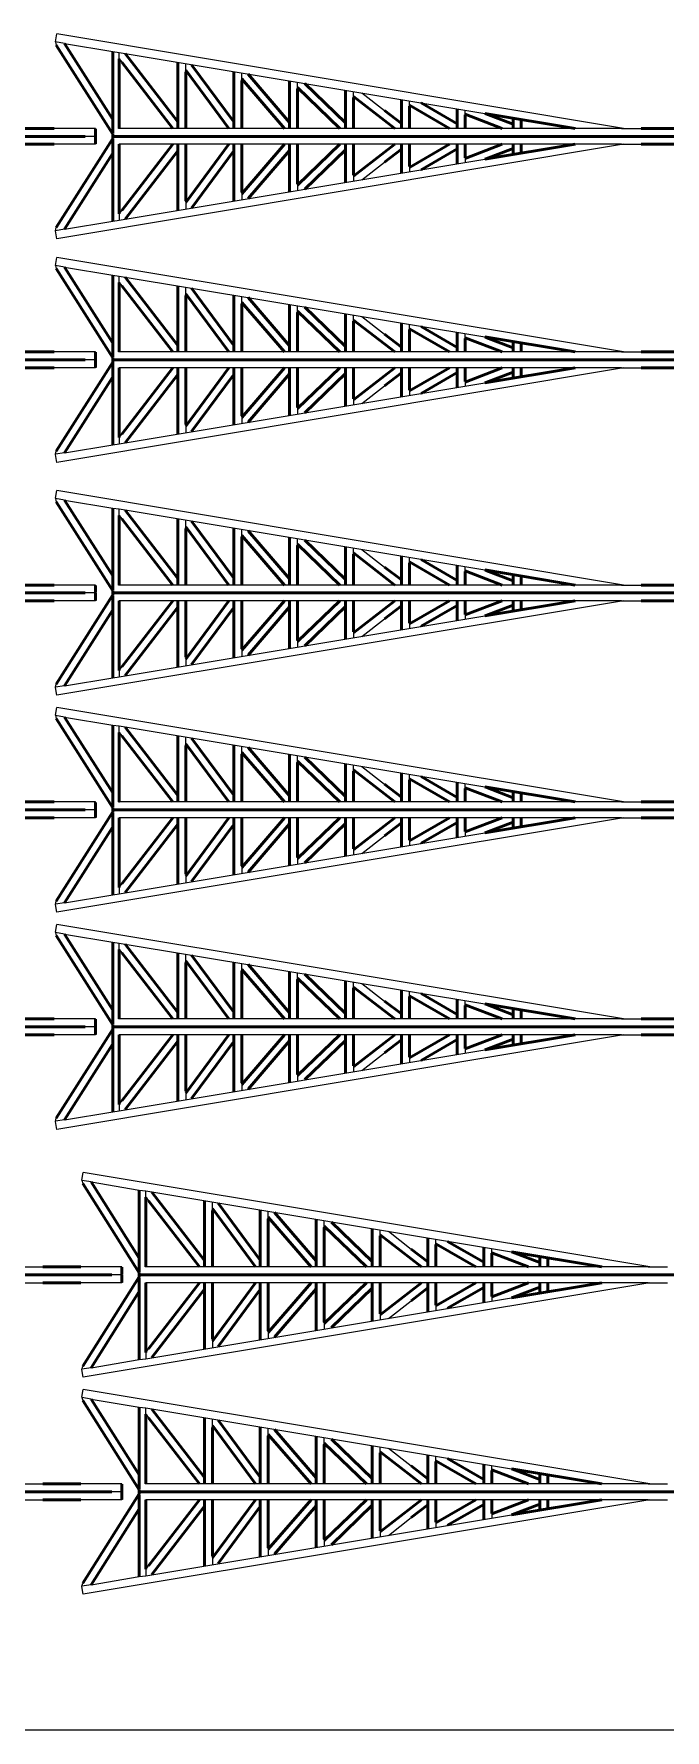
# Model space of a CAD drawing. Header units: centimetres. Extents: x 87 to 195, y 102 to 162.
# Drawn here: x 128.77 to 134.23, y 101.98 to 116.65 of the extents above; entities that cross this region are included whole.
import ezdxf

# ---------------------------------------------------------------- set-up
doc = ezdxf.new("R2010")
doc.units = ezdxf.units.CM
doc.layers.add('modulos alternativos', color=10, linetype='Continuous')

msp = doc.modelspace()

# ---------------------------------------------------------------- linework, layer by layer
for p, q in [((128.954, 116.584), (128.965, 116.651)), ((133.869, 115.834), (128.965, 116.651)), ((128.954, 116.584), (128.96, 116.555)), ((128.954, 116.582), (128.954, 116.582)), ((129.033, 116.569), (128.954, 116.582)), ((129.033, 116.569), (129.45, 116.499)), ((129.45, 116.499), (129.507, 116.491)), ((129.507, 116.436), (129.507, 116.491)), ((129.507, 116.491), (132.67, 115.964)), ((129.507, 116.436), (129.53, 116.406)), ((129.557, 116.483), (129.559, 116.481)), ((130.014, 116.405), (130.014, 116.407)), ((130.082, 116.322), (130.082, 116.396)), ((130.131, 116.388), (130.133, 116.385)), ((130.497, 116.325), (130.497, 116.326)), ((130.566, 116.249), (130.566, 116.315)), ((130.619, 116.306), (130.621, 116.304)), ((130.981, 116.244), (130.981, 116.246)), ((131.05, 116.176), (131.05, 116.234)), ((131.109, 116.224), (131.112, 116.222)), ((131.465, 116.163), (131.465, 116.165)), ((131.533, 116.102), (131.533, 116.154)), ((131.605, 116.142), (131.803, 115.989)), ((131.948, 116.083), (131.948, 116.085)), ((132.017, 116.027), (132.017, 116.073)), ((132.113, 116.057), (132.118, 116.054)), ((132.432, 116.002), (132.432, 116.004)), ((132.5, 115.952), (132.5, 115.993)), ((132.67, 115.964), (132.679, 115.961)), ((129.3, 115.834), (128.943, 115.834)), ((129.3, 115.831), (129.3, 115.834)), ((129.45, 115.783), (129.45, 115.789)), ((129.507, 115.831), (129.507, 115.834)), ((130.924, 115.834), (129.507, 115.834)), ((130.936, 115.834), (130.924, 115.834)), ((133.852, 115.834), (130.936, 115.834)), ((131.05, 115.834), (131.047, 115.834)), ((133.852, 115.834), (134.022, 115.834)), ((129.3, 115.697), (128.943, 115.697)), ((133.869, 115.697), (128.965, 114.879)), ((129.3, 115.765), (129.212, 115.765)), ((129.3, 115.768), (129.3, 115.763)), ((129.3, 115.7), (129.3, 115.697)), ((129.45, 115.747), (129.45, 115.742)), ((129.507, 115.7), (129.507, 115.697)), ((130.924, 115.697), (129.507, 115.697)), ((130.936, 115.697), (130.924, 115.697)), ((133.852, 115.697), (130.936, 115.697)), ((131.05, 115.697), (131.047, 115.697)), ((133.852, 115.697), (134.022, 115.697)), ((129.507, 115.039), (132.67, 115.567)), ((131.605, 115.389), (131.803, 115.542)), ((132.017, 115.504), (132.017, 115.458)), ((132.432, 115.529), (132.432, 115.527)), ((132.5, 115.579), (132.5, 115.538)), ((132.67, 115.567), (132.679, 115.57)), ((131.05, 115.355), (131.05, 115.296)), ((131.465, 115.367), (131.465, 115.366)), ((131.533, 115.429), (131.533, 115.377)), ((131.948, 115.448), (131.948, 115.446)), ((132.113, 115.474), (132.118, 115.476)), ((130.082, 115.208), (130.082, 115.135)), ((130.497, 115.206), (130.497, 115.204)), ((130.566, 115.282), (130.566, 115.216)), ((130.619, 115.225), (130.621, 115.227)), ((130.981, 115.287), (130.981, 115.285)), ((131.109, 115.306), (131.112, 115.309)), ((129.45, 115.032), (129.507, 115.039)), ((129.507, 115.095), (129.53, 115.125)), ((129.507, 115.095), (129.507, 115.039)), ((129.557, 115.048), (129.559, 115.05)), ((130.014, 115.126), (130.014, 115.124)), ((130.131, 115.143), (130.133, 115.145)), ((128.954, 114.947), (128.96, 114.976)), ((129.033, 114.962), (128.954, 114.949)), ((128.954, 114.949), (128.954, 114.949)), ((128.965, 114.879), (128.954, 114.947)), ((129.033, 114.962), (129.45, 115.032)), ((128.954, 114.649), (128.965, 114.717)), ((128.954, 114.647), (128.954, 114.647)), ((128.954, 114.647), (128.96, 114.621)), ((129.033, 114.634), (128.954, 114.647)), ((133.869, 113.9), (128.965, 114.717)), ((129.033, 114.634), (129.45, 114.565)), ((129.45, 114.565), (129.507, 114.557)), ((129.507, 114.501), (129.507, 114.557)), ((129.507, 114.557), (132.67, 114.03)), ((129.507, 114.501), (129.53, 114.472)), ((129.557, 114.549), (129.559, 114.546)), ((130.014, 114.471), (130.014, 114.473)), ((130.082, 114.388), (130.082, 114.461)), ((130.131, 114.453), (130.133, 114.451)), ((130.497, 114.39), (130.497, 114.392)), ((130.566, 114.315), (130.566, 114.381)), ((130.619, 114.372), (130.621, 114.37)), ((130.981, 114.31), (130.981, 114.311)), ((131.05, 114.241), (131.05, 114.3)), ((131.109, 114.29), (131.112, 114.288)), ((131.465, 114.229), (131.465, 114.231)), ((131.533, 114.167), (131.533, 114.219)), ((131.605, 114.207), (131.803, 114.055)), ((131.948, 114.148), (131.948, 114.15)), ((132.017, 114.093), (132.017, 114.139)), ((132.113, 114.123), (132.118, 114.12)), ((132.432, 114.068), (132.432, 114.07)), ((132.5, 114.017), (132.5, 114.058)), ((132.67, 114.03), (132.679, 114.026)), ((129.3, 113.9), (128.943, 113.9)), ((129.3, 113.897), (129.3, 113.9)), ((129.507, 113.897), (129.507, 113.9)), ((130.924, 113.9), (129.507, 113.9)), ((130.936, 113.9), (130.924, 113.9)), ((133.852, 113.9), (130.936, 113.9)), ((131.05, 113.9), (131.047, 113.9)), ((133.852, 113.9), (134.022, 113.9)), ((129.3, 113.762), (128.943, 113.762)), ((133.869, 113.762), (128.965, 112.945)), ((129.3, 113.831), (129.212, 113.831)), ((129.3, 113.834), (129.3, 113.828)), ((129.3, 113.765), (129.3, 113.762)), ((129.45, 113.849), (129.45, 113.854)), ((129.45, 113.813), (129.45, 113.808)), ((129.507, 113.765), (129.507, 113.762)), ((130.924, 113.762), (129.507, 113.762)), ((130.936, 113.762), (130.924, 113.762)), ((133.852, 113.762), (130.936, 113.762)), ((131.05, 113.762), (131.047, 113.762)), ((133.852, 113.762), (134.022, 113.762)), ((129.507, 113.105), (132.67, 113.632)), ((131.605, 113.454), (131.803, 113.607)), ((132.017, 113.569), (132.017, 113.523)), ((132.432, 113.594), (132.432, 113.592)), ((132.5, 113.645), (132.5, 113.604)), ((132.67, 113.632), (132.679, 113.635)), ((131.465, 113.433), (131.465, 113.431)), ((131.533, 113.495), (131.533, 113.443)), ((131.948, 113.514), (131.948, 113.512)), ((132.113, 113.539), (132.118, 113.542)), ((130.566, 113.347), (130.566, 113.281)), ((130.619, 113.29), (130.621, 113.292)), ((130.981, 113.352), (130.981, 113.351)), ((131.05, 113.421), (131.05, 113.362)), ((131.109, 113.372), (131.112, 113.374)), ((129.507, 113.161), (129.53, 113.19)), ((129.507, 113.161), (129.507, 113.105)), ((130.014, 113.191), (130.014, 113.189)), ((130.082, 113.274), (130.082, 113.201)), ((130.131, 113.209), (130.133, 113.211)), ((130.497, 113.272), (130.497, 113.27)), ((128.954, 113.015), (128.96, 113.041)), ((129.033, 113.028), (128.954, 113.015)), ((128.954, 113.015), (128.954, 113.015)), ((128.965, 112.945), (128.954, 113.013)), ((129.033, 113.028), (129.45, 113.097)), ((129.45, 113.097), (129.507, 113.105)), ((129.557, 113.113), (129.559, 113.115)), ((128.954, 112.634), (128.965, 112.702)), ((133.869, 111.884), (128.965, 112.702)), ((128.954, 112.632), (128.954, 112.632)), ((128.954, 112.632), (128.96, 112.605)), ((129.033, 112.619), (128.954, 112.632)), ((129.033, 112.619), (129.45, 112.549)), ((129.45, 112.549), (129.507, 112.542)), ((129.507, 112.486), (129.507, 112.542)), ((129.507, 112.542), (132.67, 112.015)), ((129.507, 112.486), (129.53, 112.456)), ((129.557, 112.533), (129.559, 112.531)), ((130.014, 112.455), (130.014, 112.457)), ((130.082, 112.373), (130.082, 112.446)), ((130.131, 112.438), (130.133, 112.436)), ((130.497, 112.375), (130.497, 112.377)), ((130.566, 112.3), (130.566, 112.365)), ((130.619, 112.356), (130.621, 112.354)), ((130.981, 112.294), (130.981, 112.296)), ((131.05, 112.226), (131.05, 112.285)), ((131.109, 112.275), (131.112, 112.272)), ((131.465, 112.214), (131.465, 112.216)), ((131.533, 112.152), (131.533, 112.204)), ((131.605, 112.192), (131.803, 112.039)), ((131.948, 112.133), (131.948, 112.135)), ((132.017, 112.077), (132.017, 112.123)), ((132.113, 112.107), (132.118, 112.105)), ((132.432, 112.052), (132.432, 112.054)), ((132.5, 112.002), (132.5, 112.043)), ((132.67, 112.015), (132.679, 112.011)), ((129.3, 111.884), (128.943, 111.884)), ((129.3, 111.816), (129.212, 111.816)), ((129.3, 111.881), (129.3, 111.884)), ((129.3, 111.818), (129.3, 111.813)), ((129.45, 111.834), (129.45, 111.839)), ((129.507, 111.881), (129.507, 111.884)), ((130.924, 111.884), (129.507, 111.884)), ((130.936, 111.884), (130.924, 111.884)), ((133.852, 111.884), (130.936, 111.884)), ((131.05, 111.884), (131.047, 111.884)), ((133.852, 111.884), (134.022, 111.884)), ((129.3, 111.747), (128.943, 111.747)), ((133.869, 111.747), (128.965, 110.93)), ((129.3, 111.75), (129.3, 111.747)), ((129.45, 111.798), (129.45, 111.792)), ((129.507, 111.75), (129.507, 111.747)), ((130.924, 111.747), (129.507, 111.747)), ((130.936, 111.747), (130.924, 111.747)), ((133.852, 111.747), (130.936, 111.747)), ((131.05, 111.747), (131.047, 111.747)), ((133.852, 111.747), (134.022, 111.747)), ((129.507, 111.09), (132.67, 111.617)), ((131.605, 111.439), (131.803, 111.592)), ((132.017, 111.554), (132.017, 111.508)), ((132.113, 111.524), (132.118, 111.527)), ((132.432, 111.579), (132.432, 111.577)), ((132.5, 111.63), (132.5, 111.588)), ((132.67, 111.617), (132.679, 111.62)), ((131.05, 111.405), (131.05, 111.347)), ((131.465, 111.418), (131.465, 111.416)), ((131.533, 111.479), (131.533, 111.427)), ((131.948, 111.498), (131.948, 111.496)), ((130.082, 111.259), (130.082, 111.185)), ((130.497, 111.257), (130.497, 111.255)), ((130.566, 111.332), (130.566, 111.266)), ((130.619, 111.275), (130.621, 111.277)), ((130.981, 111.337), (130.981, 111.335)), ((131.109, 111.357), (131.112, 111.359)), ((129.033, 111.012), (129.45, 111.082)), ((129.45, 111.082), (129.507, 111.09)), ((129.507, 111.145), (129.53, 111.175)), ((129.507, 111.145), (129.507, 111.09)), ((129.557, 111.098), (129.559, 111.1)), ((130.014, 111.176), (130.014, 111.174)), ((130.131, 111.194), (130.133, 111.196)), ((128.954, 110.999), (128.96, 111.026)), ((129.033, 111.012), (128.954, 110.999)), ((128.954, 110.999), (128.954, 110.999)), ((128.965, 110.93), (128.954, 110.997)), ((128.954, 110.757), (128.965, 110.825)), ((133.869, 110.007), (128.965, 110.825)), ((128.954, 110.757), (128.96, 110.728)), ((128.954, 110.755), (128.954, 110.755)), ((129.033, 110.742), (128.954, 110.755)), ((129.033, 110.742), (129.45, 110.672)), ((129.45, 110.672), (129.507, 110.665)), ((129.507, 110.609), (129.507, 110.665)), ((129.507, 110.665), (132.67, 110.137)), ((129.557, 110.656), (129.559, 110.654)), ((129.507, 110.609), (129.53, 110.579)), ((130.014, 110.578), (130.014, 110.58)), ((130.082, 110.496), (130.082, 110.569)), ((130.131, 110.561), (130.133, 110.559)), ((130.497, 110.498), (130.497, 110.5)), ((130.566, 110.422), (130.566, 110.488)), ((130.619, 110.479), (130.621, 110.477)), ((130.981, 110.417), (130.981, 110.419)), ((131.05, 110.349), (131.05, 110.408)), ((131.109, 110.398), (131.112, 110.395)), ((131.465, 110.337), (131.465, 110.338)), ((131.533, 110.275), (131.533, 110.327)), ((131.605, 110.315), (131.803, 110.162)), ((131.948, 110.256), (131.948, 110.258)), ((132.017, 110.2), (132.017, 110.246)), ((132.113, 110.23), (132.118, 110.228)), ((132.432, 110.175), (132.432, 110.177)), ((132.5, 110.125), (132.5, 110.166)), ((132.67, 110.137), (132.679, 110.134)), ((129.3, 110.007), (128.943, 110.007)), ((129.3, 109.939), (129.212, 109.939)), ((129.3, 110.004), (129.3, 110.007)), ((129.3, 109.941), (129.3, 109.936)), ((129.45, 109.957), (129.45, 109.962)), ((129.45, 109.921), (129.45, 109.915)), ((129.507, 110.004), (129.507, 110.007)), ((130.924, 110.007), (129.507, 110.007)), ((130.936, 110.007), (130.924, 110.007)), ((133.852, 110.007), (130.936, 110.007)), ((131.05, 110.007), (131.047, 110.007)), ((133.852, 110.007), (134.022, 110.007)), ((129.3, 109.87), (128.943, 109.87)), ((133.869, 109.87), (128.965, 109.053)), ((129.3, 109.873), (129.3, 109.87)), ((129.507, 109.873), (129.507, 109.87)), ((130.924, 109.87), (129.507, 109.87)), ((130.936, 109.87), (130.924, 109.87)), ((133.852, 109.87), (130.936, 109.87)), ((131.05, 109.87), (131.047, 109.87)), ((133.852, 109.87), (134.022, 109.87)), ((129.507, 109.213), (132.67, 109.74)), ((131.605, 109.562), (131.803, 109.715)), ((131.948, 109.621), (131.948, 109.619)), ((132.017, 109.677), (132.017, 109.631)), ((132.113, 109.647), (132.118, 109.65)), ((132.432, 109.702), (132.432, 109.7)), ((132.5, 109.752), (132.5, 109.711)), ((132.67, 109.74), (132.679, 109.743)), ((131.05, 109.528), (131.05, 109.47)), ((131.109, 109.48), (131.112, 109.482)), ((131.465, 109.541), (131.465, 109.539)), ((131.533, 109.602), (131.533, 109.55)), ((130.082, 109.382), (130.082, 109.308)), ((130.131, 109.316), (130.133, 109.319)), ((130.497, 109.379), (130.497, 109.378)), ((130.566, 109.455), (130.566, 109.389)), ((130.619, 109.398), (130.621, 109.4)), ((130.981, 109.46), (130.981, 109.458)), ((129.033, 109.135), (129.45, 109.205)), ((129.45, 109.205), (129.507, 109.213)), ((129.507, 109.268), (129.53, 109.298)), ((129.507, 109.268), (129.507, 109.213)), ((129.557, 109.221), (129.559, 109.223)), ((130.014, 109.299), (130.014, 109.297)), ((128.954, 109.12), (128.96, 109.149)), ((129.033, 109.135), (128.954, 109.122)), ((128.954, 109.122), (128.954, 109.122)), ((128.965, 109.053), (128.954, 109.12)), ((128.954, 108.88), (128.965, 108.947)), ((128.954, 108.878), (128.954, 108.878)), ((128.954, 108.878), (128.96, 108.851)), ((129.033, 108.865), (128.954, 108.878)), ((133.869, 108.13), (128.965, 108.947)), ((129.033, 108.865), (129.45, 108.795)), ((129.45, 108.795), (129.507, 108.787)), ((129.507, 108.732), (129.507, 108.787)), ((129.507, 108.787), (132.67, 108.26)), ((129.507, 108.732), (129.53, 108.702)), ((129.557, 108.779), (129.559, 108.777)), ((130.014, 108.701), (130.014, 108.703)), ((130.082, 108.618), (130.082, 108.692)), ((130.131, 108.683), (130.133, 108.681)), ((130.497, 108.62), (130.497, 108.622)), ((130.566, 108.545), (130.566, 108.611)), ((130.619, 108.602), (130.621, 108.6)), ((130.981, 108.54), (130.981, 108.542)), ((131.05, 108.472), (131.05, 108.53)), ((131.109, 108.52), (131.112, 108.518)), ((131.465, 108.459), (131.465, 108.461)), ((131.533, 108.398), (131.533, 108.45)), ((131.605, 108.438), (131.803, 108.285)), ((131.948, 108.379), (131.948, 108.381)), ((132.017, 108.323), (132.017, 108.369)), ((132.113, 108.353), (132.118, 108.35)), ((132.432, 108.298), (132.432, 108.3)), ((132.5, 108.247), (132.5, 108.289)), ((132.67, 108.26), (132.679, 108.257)), ((129.3, 108.13), (128.943, 108.13)), ((129.3, 108.061), (129.212, 108.061)), ((129.3, 108.127), (129.3, 108.13)), ((129.3, 108.064), (129.3, 108.059)), ((129.3, 107.996), (129.3, 107.993)), ((129.45, 108.079), (129.45, 108.085)), ((129.45, 108.043), (129.45, 108.038)), ((129.507, 108.127), (129.507, 108.13)), ((130.924, 108.13), (129.507, 108.13)), ((129.507, 107.996), (129.507, 107.993)), ((130.936, 108.13), (130.924, 108.13)), ((133.852, 108.13), (130.936, 108.13)), ((131.05, 108.13), (131.047, 108.13)), ((133.852, 108.13), (134.022, 108.13)), ((129.3, 107.993), (128.943, 107.993)), ((133.869, 107.993), (128.965, 107.175)), ((130.924, 107.993), (129.507, 107.993)), ((129.507, 107.335), (132.67, 107.862)), ((130.936, 107.993), (130.924, 107.993)), ((133.852, 107.993), (130.936, 107.993)), ((131.05, 107.993), (131.047, 107.993)), ((132.5, 107.875), (132.5, 107.834)), ((132.67, 107.862), (132.679, 107.866)), ((133.852, 107.993), (134.022, 107.993)), ((131.533, 107.725), (131.533, 107.673)), ((131.605, 107.685), (131.803, 107.838)), ((131.948, 107.744), (131.948, 107.742)), ((132.017, 107.8), (132.017, 107.754)), ((132.113, 107.77), (132.118, 107.772)), ((132.432, 107.825), (132.432, 107.823)), ((130.566, 107.577), (130.566, 107.512)), ((130.981, 107.583), (130.981, 107.581)), ((131.05, 107.651), (131.05, 107.592)), ((131.109, 107.602), (131.112, 107.605)), ((131.465, 107.663), (131.465, 107.661)), ((129.507, 107.391), (129.53, 107.421)), ((130.014, 107.422), (130.014, 107.42)), ((130.082, 107.504), (130.082, 107.431)), ((130.131, 107.439), (130.133, 107.441)), ((130.497, 107.502), (130.497, 107.5)), ((130.619, 107.521), (130.621, 107.523)), ((128.954, 107.243), (128.96, 107.272)), ((129.033, 107.258), (129.45, 107.328)), ((129.45, 107.328), (129.507, 107.335)), ((129.507, 107.391), (129.507, 107.335)), ((129.557, 107.344), (129.559, 107.346)), ((129.033, 107.258), (128.954, 107.245)), ((128.954, 107.245), (128.954, 107.245)), ((128.965, 107.175), (128.954, 107.243)), ((129.184, 106.735), (129.195, 106.802)), ((129.184, 106.735), (129.19, 106.706)), ((129.184, 106.733), (129.184, 106.733)), ((129.263, 106.72), (129.184, 106.733)), ((134.099, 105.985), (129.195, 106.802)), ((129.263, 106.72), (129.68, 106.65)), ((129.68, 106.65), (129.737, 106.643)), ((129.737, 106.587), (129.737, 106.643)), ((129.737, 106.643), (132.9, 106.115)), ((129.737, 106.587), (129.76, 106.557)), ((129.787, 106.634), (129.789, 106.632)), ((130.244, 106.556), (130.244, 106.558)), ((130.312, 106.474), (130.312, 106.547)), ((130.361, 106.539), (130.363, 106.536)), ((130.727, 106.476), (130.727, 106.478)), ((130.796, 106.4), (130.796, 106.466)), ((130.849, 106.457), (130.851, 106.455)), ((131.211, 106.395), (131.211, 106.397)), ((131.28, 106.327), (131.28, 106.386)), ((131.339, 106.376), (131.342, 106.373)), ((131.695, 106.314), (131.695, 106.316)), ((131.763, 106.253), (131.763, 106.305)), ((131.835, 106.293), (132.033, 106.14)), ((132.178, 106.234), (132.178, 106.236)), ((132.247, 106.178), (132.247, 106.224)), ((132.343, 106.208), (132.348, 106.206)), ((132.662, 106.153), (132.662, 106.155)), ((132.73, 106.103), (132.73, 106.144)), ((132.9, 106.115), (132.909, 106.112)), ((128.675, 105.985), (128.844, 105.985)), ((129.53, 105.985), (129.173, 105.985)), ((129.53, 105.982), (129.53, 105.985)), ((129.68, 105.934), (129.68, 105.94)), ((129.737, 105.982), (129.737, 105.985)), ((131.154, 105.985), (129.737, 105.985)), ((131.166, 105.985), (131.154, 105.985)), ((134.082, 105.985), (131.166, 105.985)), ((131.28, 105.985), (131.277, 105.985)), ((134.082, 105.985), (134.252, 105.985)), ((128.675, 105.848), (128.844, 105.848)), ((129.53, 105.848), (129.173, 105.848)), ((134.099, 105.848), (129.195, 105.031)), ((129.53, 105.917), (129.442, 105.917)), ((129.53, 105.919), (129.53, 105.914)), ((129.53, 105.851), (129.53, 105.848)), ((129.68, 105.899), (129.68, 105.893)), ((129.737, 105.851), (129.737, 105.848)), ((131.154, 105.848), (129.737, 105.848)), ((131.166, 105.848), (131.154, 105.848)), ((134.082, 105.848), (131.166, 105.848)), ((131.28, 105.848), (131.277, 105.848)), ((134.082, 105.848), (134.252, 105.848)), ((129.737, 105.19), (132.9, 105.718)), ((131.835, 105.54), (132.033, 105.693)), ((132.247, 105.655), (132.247, 105.609)), ((132.662, 105.68), (132.662, 105.678)), ((132.73, 105.73), (132.73, 105.689)), ((132.9, 105.718), (132.909, 105.721)), ((131.28, 105.506), (131.28, 105.447)), ((131.695, 105.519), (131.695, 105.517)), ((131.763, 105.58), (131.763, 105.528)), ((132.178, 105.599), (132.178, 105.597)), ((132.343, 105.625), (132.348, 105.627)), ((130.312, 105.359), (130.312, 105.286)), ((130.727, 105.357), (130.727, 105.355)), ((130.796, 105.433), (130.796, 105.367)), ((130.849, 105.376), (130.851, 105.378)), ((131.211, 105.438), (131.211, 105.436)), ((131.339, 105.457), (131.342, 105.46)), ((129.737, 105.246), (129.76, 105.276)), ((129.737, 105.246), (129.737, 105.19)), ((130.244, 105.277), (130.244, 105.275)), ((130.361, 105.294), (130.363, 105.297)), ((129.184, 105.098), (129.19, 105.127)), ((129.263, 105.113), (129.184, 105.1)), ((129.184, 105.1), (129.184, 105.1)), ((129.195, 105.031), (129.184, 105.098)), ((129.263, 105.113), (129.68, 105.183)), ((129.68, 105.183), (129.737, 105.19)), ((129.787, 105.199), (129.789, 105.201)), ((129.184, 104.858), (129.195, 104.925)), ((134.099, 104.108), (129.195, 104.925)), ((129.184, 104.856), (129.184, 104.856)), ((129.184, 104.856), (129.19, 104.829)), ((129.263, 104.842), (129.184, 104.856)), ((129.263, 104.842), (129.68, 104.773)), ((129.68, 104.773), (129.737, 104.765)), ((129.737, 104.71), (129.737, 104.765)), ((129.737, 104.765), (132.9, 104.238)), ((129.737, 104.71), (129.76, 104.68)), ((129.787, 104.757), (129.789, 104.755)), ((130.244, 104.679), (130.244, 104.681)), ((130.312, 104.596), (130.312, 104.669)), ((130.361, 104.661), (130.363, 104.659)), ((130.727, 104.598), (130.727, 104.6)), ((130.796, 104.523), (130.796, 104.589)), ((130.849, 104.58), (130.851, 104.578)), ((131.211, 104.518), (131.211, 104.52)), ((131.28, 104.45), (131.28, 104.508)), ((131.339, 104.498), (131.342, 104.496)), ((131.695, 104.437), (131.695, 104.439)), ((131.763, 104.376), (131.763, 104.428)), ((131.835, 104.416), (132.033, 104.263)), ((132.178, 104.357), (132.178, 104.359)), ((132.247, 104.301), (132.247, 104.347)), ((132.343, 104.331), (132.348, 104.328)), ((132.662, 104.276), (132.662, 104.278)), ((132.73, 104.225), (132.73, 104.266)), ((132.9, 104.238), (132.909, 104.235)), ((128.675, 104.108), (128.844, 104.108)), ((129.53, 104.108), (129.173, 104.108)), ((129.53, 104.039), (129.442, 104.039)), ((129.53, 104.105), (129.53, 104.108)), ((129.53, 104.042), (129.53, 104.036)), ((129.68, 104.057), (129.68, 104.062)), ((129.737, 104.105), (129.737, 104.108)), ((131.154, 104.108), (129.737, 104.108)), ((131.166, 104.108), (131.154, 104.108)), ((134.082, 104.108), (131.166, 104.108)), ((131.28, 104.108), (131.277, 104.108)), ((134.082, 104.108), (134.252, 104.108)), ((128.675, 103.971), (128.844, 103.971)), ((129.53, 103.971), (129.173, 103.971)), ((134.099, 103.971), (129.195, 103.153)), ((129.53, 103.973), (129.53, 103.971)), ((129.68, 104.021), (129.68, 104.016)), ((129.737, 103.973), (129.737, 103.971)), ((131.154, 103.971), (129.737, 103.971)), ((131.166, 103.971), (131.154, 103.971)), ((134.082, 103.971), (131.166, 103.971)), ((131.28, 103.971), (131.277, 103.971)), ((134.082, 103.971), (134.252, 103.971)), ((129.737, 103.313), (132.9, 103.84)), ((131.835, 103.663), (132.033, 103.816)), ((132.247, 103.778), (132.247, 103.731)), ((132.343, 103.748), (132.348, 103.75)), ((132.662, 103.802), (132.662, 103.801)), ((132.73, 103.853), (132.73, 103.812)), ((132.9, 103.84), (132.909, 103.844)), ((131.28, 103.629), (131.28, 103.57)), ((131.695, 103.641), (131.695, 103.639)), ((131.763, 103.703), (131.763, 103.651)), ((132.178, 103.722), (132.178, 103.72)), ((130.312, 103.482), (130.312, 103.409)), ((130.727, 103.48), (130.727, 103.478)), ((130.796, 103.555), (130.796, 103.49)), ((130.849, 103.498), (130.851, 103.501)), ((131.211, 103.561), (131.211, 103.559)), ((131.339, 103.58), (131.342, 103.582)), ((129.263, 103.236), (129.68, 103.306)), ((129.68, 103.306), (129.737, 103.313)), ((129.737, 103.369), (129.76, 103.399)), ((129.737, 103.369), (129.737, 103.313)), ((129.787, 103.322), (129.789, 103.324)), ((130.244, 103.4), (130.244, 103.398)), ((130.361, 103.417), (130.363, 103.419)), ((129.184, 103.223), (129.19, 103.249)), ((129.263, 103.236), (129.184, 103.223)), ((129.184, 103.223), (129.184, 103.223)), ((129.195, 103.153), (129.184, 103.221))]:
    msp.add_line(p, q)
at = {"lineweight": 50}
for p, q in [((128.96, 116.555), (129.45, 115.783)), ((129.033, 116.569), (129.45, 115.911)), ((129.45, 115.789), (129.45, 116.499)), ((129.507, 115.834), (129.507, 116.436)), ((129.53, 116.406), (129.971, 115.834)), ((129.559, 116.481), (130.014, 115.89)), ((130.014, 116.405), (130.014, 115.834)), ((130.133, 116.385), (130.497, 115.892)), ((130.082, 116.338), (130.455, 115.834)), ((130.082, 115.834), (130.082, 116.322)), ((130.497, 116.325), (130.497, 115.834)), ((130.566, 116.263), (130.936, 115.834)), ((130.566, 115.834), (130.566, 116.249)), ((130.621, 116.304), (130.981, 115.886)), ((130.981, 116.244), (130.981, 115.834)), ((131.112, 116.222), (131.465, 115.882)), ((131.05, 116.187), (131.415, 115.834)), ((131.05, 115.834), (131.05, 116.176)), ((131.465, 116.163), (131.465, 115.834)), ((131.533, 116.111), (131.892, 115.834)), ((131.533, 115.834), (131.533, 116.102)), ((131.948, 116.083), (131.948, 115.834)), ((131.803, 115.989), (131.948, 115.877)), ((132.017, 116.034), (132.363, 115.834)), ((132.017, 115.834), (132.017, 116.027)), ((132.118, 116.054), (132.432, 115.874)), ((132.432, 116.002), (132.432, 115.834)), ((132.5, 115.956), (132.819, 115.834)), ((132.5, 115.834), (132.5, 115.952)), ((132.67, 115.964), (133.452, 115.834)), ((132.679, 115.961), (132.915, 115.871)), ((132.915, 115.923), (132.915, 115.834)), ((128.614, 115.834), (128.943, 115.834)), ((129.3, 115.831), (129.3, 115.768)), ((129.45, 115.783), (129.45, 115.747)), ((132.984, 115.834), (132.984, 115.912)), ((134.022, 115.834), (134.35, 115.834)), ((124.043, 115.765), (129.212, 115.765)), ((128.614, 115.697), (128.943, 115.697)), ((128.96, 114.976), (129.45, 115.747)), ((129.3, 115.7), (129.3, 115.763)), ((129.45, 115.765), (135.642, 115.765)), ((129.45, 115.742), (129.45, 115.032)), ((129.507, 115.697), (129.507, 115.095)), ((129.53, 115.125), (129.971, 115.697)), ((129.559, 115.05), (130.014, 115.641)), ((130.014, 115.697), (130.014, 115.126)), ((130.082, 115.697), (130.082, 115.208)), ((130.082, 115.193), (130.455, 115.697)), ((130.133, 115.145), (130.497, 115.639)), ((130.497, 115.697), (130.497, 115.206)), ((130.566, 115.697), (130.566, 115.282)), ((130.566, 115.268), (130.936, 115.697)), ((130.621, 115.227), (130.981, 115.644)), ((130.981, 115.697), (130.981, 115.287)), ((131.05, 115.697), (131.05, 115.355)), ((131.05, 115.344), (131.415, 115.697)), ((131.112, 115.309), (131.465, 115.649)), ((131.465, 115.697), (131.465, 115.367)), ((131.533, 115.697), (131.533, 115.429)), ((131.533, 115.42), (131.892, 115.697)), ((131.803, 115.542), (131.948, 115.654)), ((131.948, 115.697), (131.948, 115.448)), ((132.017, 115.497), (132.363, 115.697)), ((132.017, 115.697), (132.017, 115.504)), ((132.118, 115.476), (132.432, 115.657)), ((132.432, 115.697), (132.432, 115.529)), ((132.5, 115.697), (132.5, 115.579)), ((132.5, 115.575), (132.819, 115.697)), ((132.67, 115.567), (133.452, 115.697)), ((132.679, 115.57), (132.915, 115.66)), ((132.915, 115.697), (132.915, 115.607)), ((132.984, 115.697), (132.984, 115.619)), ((134.022, 115.697), (134.35, 115.697)), ((129.033, 114.962), (129.45, 115.619)), ((128.96, 114.621), (129.45, 113.849)), ((129.033, 114.634), (129.45, 113.977)), ((129.45, 113.854), (129.45, 114.565)), ((129.507, 113.9), (129.507, 114.501)), ((129.53, 114.472), (129.971, 113.9)), ((129.559, 114.546), (130.014, 113.956)), ((130.014, 114.471), (130.014, 113.9)), ((130.133, 114.451), (130.497, 113.957)), ((130.082, 114.403), (130.455, 113.9)), ((130.082, 113.9), (130.082, 114.388)), ((130.497, 114.39), (130.497, 113.9)), ((130.566, 114.328), (130.936, 113.9)), ((130.566, 113.9), (130.566, 114.315)), ((130.621, 114.37), (130.981, 113.952)), ((130.981, 114.31), (130.981, 113.9)), ((131.05, 114.252), (131.415, 113.9)), ((131.05, 113.9), (131.05, 114.241)), ((131.112, 114.288), (131.465, 113.947)), ((131.465, 114.229), (131.465, 113.9)), ((131.533, 114.176), (131.892, 113.9)), ((131.533, 113.9), (131.533, 114.167)), ((131.803, 114.055), (131.948, 113.943)), ((131.948, 114.148), (131.948, 113.9)), ((132.017, 114.099), (132.363, 113.9)), ((132.017, 113.9), (132.017, 114.093)), ((132.118, 114.12), (132.432, 113.939)), ((132.432, 114.068), (132.432, 113.9)), ((132.5, 114.021), (132.819, 113.9)), ((132.5, 113.9), (132.5, 114.017)), ((132.67, 114.03), (133.452, 113.9)), ((132.679, 114.026), (132.915, 113.936)), ((128.614, 113.9), (128.943, 113.9)), ((129.3, 113.765), (129.3, 113.897)), ((132.915, 113.989), (132.915, 113.9)), ((132.984, 113.9), (132.984, 113.978)), ((134.022, 113.9), (134.35, 113.9)), ((124.043, 113.831), (129.212, 113.831)), ((128.614, 113.762), (128.943, 113.762)), ((128.96, 113.041), (129.45, 113.813)), ((129.45, 113.849), (129.45, 113.813)), ((129.45, 113.831), (135.642, 113.831)), ((129.45, 113.808), (129.45, 113.097)), ((129.507, 113.762), (129.507, 113.161)), ((129.53, 113.19), (129.971, 113.762)), ((130.014, 113.762), (130.014, 113.191)), ((130.082, 113.762), (130.082, 113.274)), ((130.082, 113.258), (130.455, 113.762)), ((130.497, 113.762), (130.497, 113.272)), ((130.566, 113.762), (130.566, 113.347)), ((130.566, 113.334), (130.936, 113.762)), ((130.981, 113.762), (130.981, 113.352)), ((131.05, 113.762), (131.05, 113.421)), ((131.05, 113.41), (131.415, 113.762)), ((131.465, 113.762), (131.465, 113.433)), ((131.533, 113.762), (131.533, 113.495)), ((131.533, 113.486), (131.892, 113.762)), ((131.803, 113.607), (131.948, 113.719)), ((131.948, 113.762), (131.948, 113.514)), ((132.017, 113.563), (132.363, 113.762)), ((132.017, 113.762), (132.017, 113.569)), ((132.118, 113.542), (132.432, 113.723)), ((132.432, 113.762), (132.432, 113.594)), ((132.5, 113.762), (132.5, 113.645)), ((132.5, 113.64), (132.819, 113.762)), ((132.67, 113.632), (133.452, 113.762)), ((132.679, 113.635), (132.915, 113.726)), ((132.915, 113.762), (132.915, 113.673)), ((132.984, 113.762), (132.984, 113.684)), ((134.022, 113.762), (134.35, 113.762)), ((129.033, 113.028), (129.45, 113.685)), ((129.559, 113.115), (130.014, 113.706)), ((130.133, 113.211), (130.497, 113.705)), ((130.621, 113.292), (130.981, 113.71)), ((131.112, 113.374), (131.465, 113.715)), ((128.96, 112.605), (129.45, 111.834)), ((129.033, 112.619), (129.45, 111.962)), ((129.45, 111.839), (129.45, 112.549)), ((129.507, 111.884), (129.507, 112.486)), ((129.53, 112.456), (129.971, 111.884)), ((129.559, 112.531), (130.014, 111.94)), ((130.014, 112.455), (130.014, 111.884)), ((130.133, 112.436), (130.497, 111.942)), ((130.082, 112.388), (130.455, 111.884)), ((130.082, 111.884), (130.082, 112.373)), ((130.497, 112.375), (130.497, 111.884)), ((130.566, 112.313), (130.936, 111.884)), ((130.566, 111.884), (130.566, 112.3)), ((130.621, 112.354), (130.981, 111.937)), ((130.981, 112.294), (130.981, 111.884)), ((131.112, 112.272), (131.465, 111.932)), ((131.05, 112.237), (131.415, 111.884)), ((131.05, 111.884), (131.05, 112.226)), ((131.465, 112.214), (131.465, 111.884)), ((131.533, 112.161), (131.892, 111.884)), ((131.533, 111.884), (131.533, 112.152)), ((131.948, 112.133), (131.948, 111.884)), ((132.118, 112.105), (132.432, 111.924)), ((131.803, 112.039), (131.948, 111.928)), ((132.017, 112.084), (132.363, 111.884)), ((132.017, 111.884), (132.017, 112.077)), ((132.432, 112.052), (132.432, 111.884)), ((132.5, 112.006), (132.819, 111.884)), ((132.5, 111.884), (132.5, 112.002)), ((132.67, 112.015), (133.452, 111.884)), ((132.679, 112.011), (132.915, 111.921)), ((132.915, 111.974), (132.915, 111.884)), ((132.984, 111.884), (132.984, 111.962)), ((124.043, 111.816), (129.212, 111.816)), ((128.614, 111.884), (128.943, 111.884)), ((129.3, 111.881), (129.3, 111.818)), ((129.3, 111.75), (129.3, 111.813)), ((129.45, 111.834), (129.45, 111.798)), ((129.45, 111.816), (134.619, 111.816)), ((134.022, 111.884), (134.35, 111.884)), ((128.614, 111.747), (128.943, 111.747)), ((128.96, 111.026), (129.45, 111.798)), ((129.033, 111.012), (129.45, 111.67)), ((129.45, 111.792), (129.45, 111.082)), ((129.507, 111.747), (129.507, 111.145)), ((129.53, 111.175), (129.971, 111.747)), ((129.559, 111.1), (130.014, 111.691)), ((130.014, 111.747), (130.014, 111.176)), ((130.082, 111.747), (130.082, 111.259)), ((130.082, 111.243), (130.455, 111.747)), ((130.133, 111.196), (130.497, 111.689)), ((130.497, 111.747), (130.497, 111.257)), ((130.566, 111.747), (130.566, 111.332)), ((130.566, 111.319), (130.936, 111.747)), ((130.621, 111.277), (130.981, 111.695)), ((130.981, 111.747), (130.981, 111.337)), ((131.05, 111.747), (131.05, 111.405)), ((131.05, 111.394), (131.415, 111.747)), ((131.112, 111.359), (131.465, 111.699)), ((131.465, 111.747), (131.465, 111.418)), ((131.533, 111.747), (131.533, 111.479)), ((131.533, 111.471), (131.892, 111.747)), ((131.803, 111.592), (131.948, 111.704)), ((131.948, 111.747), (131.948, 111.498)), ((132.017, 111.547), (132.363, 111.747)), ((132.017, 111.747), (132.017, 111.554)), ((132.118, 111.527), (132.432, 111.708)), ((132.432, 111.747), (132.432, 111.579)), ((132.5, 111.747), (132.5, 111.63)), ((132.5, 111.625), (132.819, 111.747)), ((132.67, 111.617), (133.452, 111.747)), ((132.679, 111.62), (132.915, 111.71)), ((132.915, 111.747), (132.915, 111.658)), ((132.984, 111.747), (132.984, 111.669)), ((134.022, 111.747), (134.35, 111.747)), ((128.96, 110.728), (129.45, 109.957)), ((129.033, 110.742), (129.45, 110.085)), ((129.45, 109.962), (129.45, 110.672)), ((129.559, 110.654), (130.014, 110.063)), ((129.507, 110.007), (129.507, 110.609)), ((129.53, 110.579), (129.971, 110.007)), ((130.014, 110.578), (130.014, 110.007)), ((130.082, 110.511), (130.455, 110.007)), ((130.082, 110.007), (130.082, 110.496)), ((130.133, 110.559), (130.497, 110.065)), ((130.497, 110.498), (130.497, 110.007)), ((130.566, 110.436), (130.936, 110.007)), ((130.566, 110.007), (130.566, 110.422)), ((130.621, 110.477), (130.981, 110.06)), ((130.981, 110.417), (130.981, 110.007)), ((131.05, 110.36), (131.415, 110.007)), ((131.05, 110.007), (131.05, 110.349)), ((131.112, 110.395), (131.465, 110.055)), ((131.465, 110.337), (131.465, 110.007)), ((131.533, 110.284), (131.892, 110.007)), ((131.533, 110.007), (131.533, 110.275)), ((131.948, 110.256), (131.948, 110.007)), ((132.017, 110.207), (132.363, 110.007)), ((132.017, 110.007), (132.017, 110.2)), ((132.118, 110.228), (132.432, 110.047)), ((131.803, 110.162), (131.948, 110.05)), ((132.432, 110.175), (132.432, 110.007)), ((132.5, 110.129), (132.819, 110.007)), ((132.5, 110.007), (132.5, 110.125)), ((132.67, 110.137), (133.452, 110.007)), ((132.679, 110.134), (132.915, 110.044)), ((132.915, 110.097), (132.915, 110.007)), ((132.984, 110.007), (132.984, 110.085)), ((124.043, 109.939), (129.212, 109.939)), ((128.614, 110.007), (128.943, 110.007)), ((128.96, 109.149), (129.45, 109.921)), ((129.3, 109.873), (129.3, 110.004)), ((129.45, 109.957), (129.45, 109.921)), ((129.45, 109.939), (134.619, 109.939)), ((129.45, 109.915), (129.45, 109.205)), ((134.022, 110.007), (134.35, 110.007)), ((128.614, 109.87), (128.943, 109.87)), ((129.033, 109.135), (129.45, 109.793)), ((129.507, 109.87), (129.507, 109.268)), ((129.53, 109.298), (129.971, 109.87)), ((129.559, 109.223), (130.014, 109.814)), ((130.014, 109.87), (130.014, 109.299)), ((130.082, 109.87), (130.082, 109.382)), ((130.082, 109.366), (130.455, 109.87)), ((130.133, 109.319), (130.497, 109.812)), ((130.497, 109.87), (130.497, 109.379)), ((130.566, 109.87), (130.566, 109.455)), ((130.566, 109.441), (130.936, 109.87)), ((130.621, 109.4), (130.981, 109.818)), ((130.981, 109.87), (130.981, 109.46)), ((131.05, 109.87), (131.05, 109.528)), ((131.05, 109.517), (131.415, 109.87)), ((131.112, 109.482), (131.465, 109.822)), ((131.465, 109.87), (131.465, 109.541)), ((131.533, 109.87), (131.533, 109.602)), ((131.533, 109.593), (131.892, 109.87)), ((131.803, 109.715), (131.948, 109.827)), ((131.948, 109.87), (131.948, 109.621)), ((132.017, 109.67), (132.363, 109.87)), ((132.017, 109.87), (132.017, 109.677)), ((132.118, 109.65), (132.432, 109.83)), ((132.432, 109.87), (132.432, 109.702)), ((132.5, 109.87), (132.5, 109.752)), ((132.5, 109.748), (132.819, 109.87)), ((132.67, 109.74), (133.452, 109.87)), ((132.679, 109.743), (132.915, 109.833)), ((132.915, 109.87), (132.915, 109.781)), ((132.984, 109.87), (132.984, 109.792)), ((134.022, 109.87), (134.35, 109.87)), ((128.96, 108.851), (129.45, 108.079)), ((129.033, 108.865), (129.45, 108.207)), ((129.45, 108.085), (129.45, 108.795)), ((129.507, 108.13), (129.507, 108.732)), ((129.559, 108.777), (130.014, 108.186)), ((129.53, 108.702), (129.971, 108.13)), ((130.014, 108.701), (130.014, 108.13)), ((130.082, 108.634), (130.455, 108.13)), ((130.082, 108.13), (130.082, 108.618)), ((130.133, 108.681), (130.497, 108.188)), ((130.497, 108.62), (130.497, 108.13)), ((130.621, 108.6), (130.981, 108.182)), ((130.566, 108.558), (130.936, 108.13)), ((130.566, 108.13), (130.566, 108.545)), ((130.981, 108.54), (130.981, 108.13)), ((131.05, 108.483), (131.415, 108.13)), ((131.05, 108.13), (131.05, 108.472)), ((131.112, 108.518), (131.465, 108.178)), ((131.465, 108.459), (131.465, 108.13)), ((131.533, 108.406), (131.892, 108.13)), ((131.533, 108.13), (131.533, 108.398)), ((131.948, 108.379), (131.948, 108.13)), ((132.017, 108.33), (132.363, 108.13)), ((132.017, 108.13), (132.017, 108.323)), ((132.118, 108.35), (132.432, 108.169)), ((132.432, 108.298), (132.432, 108.13)), ((131.803, 108.285), (131.948, 108.173)), ((132.5, 108.252), (132.819, 108.13)), ((132.5, 108.13), (132.5, 108.247)), ((132.67, 108.26), (133.452, 108.13)), ((132.679, 108.257), (132.915, 108.167)), ((132.915, 108.219), (132.915, 108.13)), ((132.984, 108.13), (132.984, 108.208)), ((124.043, 108.061), (129.212, 108.061)), ((128.614, 108.13), (128.943, 108.13)), ((128.96, 107.272), (129.45, 108.043)), ((129.3, 107.996), (129.3, 108.127)), ((129.45, 108.079), (129.45, 108.043)), ((129.45, 108.061), (134.619, 108.061)), ((129.45, 108.038), (129.45, 107.328)), ((134.022, 108.13), (134.35, 108.13)), ((128.614, 107.993), (128.943, 107.993)), ((129.033, 107.258), (129.45, 107.915)), ((129.507, 107.993), (129.507, 107.391)), ((129.53, 107.421), (129.971, 107.993)), ((129.559, 107.346), (130.014, 107.937)), ((130.014, 107.993), (130.014, 107.422)), ((130.082, 107.993), (130.082, 107.504)), ((130.082, 107.489), (130.455, 107.993)), ((130.133, 107.441), (130.497, 107.935)), ((130.497, 107.993), (130.497, 107.502)), ((130.566, 107.993), (130.566, 107.577)), ((130.566, 107.564), (130.936, 107.993)), ((130.621, 107.523), (130.981, 107.94)), ((130.981, 107.993), (130.981, 107.583)), ((131.05, 107.993), (131.05, 107.651)), ((131.05, 107.64), (131.415, 107.993)), ((131.112, 107.605), (131.465, 107.945)), ((131.465, 107.993), (131.465, 107.663)), ((131.533, 107.993), (131.533, 107.725)), ((131.533, 107.716), (131.892, 107.993)), ((131.803, 107.838), (131.948, 107.949)), ((131.948, 107.993), (131.948, 107.744)), ((132.017, 107.793), (132.363, 107.993)), ((132.017, 107.993), (132.017, 107.8)), ((132.118, 107.772), (132.432, 107.953)), ((132.432, 107.993), (132.432, 107.825)), ((132.5, 107.993), (132.5, 107.875)), ((132.5, 107.871), (132.819, 107.993)), ((132.67, 107.862), (133.452, 107.993)), ((132.679, 107.866), (132.915, 107.956)), ((132.915, 107.993), (132.915, 107.903)), ((132.984, 107.993), (132.984, 107.915)), ((134.022, 107.993), (134.35, 107.993)), ((129.19, 106.706), (129.68, 105.934)), ((129.263, 106.72), (129.68, 106.062)), ((129.68, 105.94), (129.68, 106.65)), ((129.737, 105.985), (129.737, 106.587)), ((129.76, 106.557), (130.201, 105.985)), ((129.789, 106.632), (130.244, 106.041)), ((130.244, 106.556), (130.244, 105.985)), ((130.363, 106.536), (130.727, 106.043)), ((130.312, 106.489), (130.685, 105.985)), ((130.312, 105.985), (130.312, 106.474)), ((130.727, 106.476), (130.727, 105.985)), ((130.796, 106.414), (131.166, 105.985)), ((130.796, 105.985), (130.796, 106.4)), ((130.851, 106.455), (131.211, 106.038)), ((131.211, 106.395), (131.211, 105.985)), ((131.28, 106.338), (131.645, 105.985)), ((131.28, 105.985), (131.28, 106.327)), ((131.342, 106.373), (131.695, 106.033)), ((131.695, 106.314), (131.695, 105.985)), ((131.763, 106.262), (132.122, 105.985)), ((131.763, 105.985), (131.763, 106.253)), ((132.178, 106.234), (132.178, 105.985)), ((132.033, 106.14), (132.178, 106.028)), ((132.247, 106.185), (132.593, 105.985)), ((132.247, 105.985), (132.247, 106.178)), ((132.348, 106.206), (132.662, 106.025)), ((132.662, 106.153), (132.662, 105.985)), ((132.73, 106.107), (133.049, 105.985)), ((132.73, 105.985), (132.73, 106.103)), ((132.9, 106.115), (133.682, 105.985)), ((132.909, 106.112), (133.145, 106.022)), ((128.844, 105.985), (129.173, 105.985)), ((129.53, 105.982), (129.53, 105.919)), ((133.145, 106.075), (133.145, 105.985)), ((133.214, 105.985), (133.214, 106.063)), ((124.273, 105.917), (129.442, 105.917)), ((128.844, 105.848), (129.173, 105.848)), ((129.19, 105.127), (129.68, 105.899)), ((129.53, 105.851), (129.53, 105.914)), ((129.68, 105.934), (129.68, 105.899)), ((129.68, 105.917), (134.849, 105.917)), ((129.68, 105.893), (129.68, 105.183)), ((129.737, 105.848), (129.737, 105.246)), ((129.76, 105.276), (130.201, 105.848)), ((130.244, 105.848), (130.244, 105.277)), ((130.312, 105.848), (130.312, 105.359)), ((130.312, 105.344), (130.685, 105.848)), ((130.727, 105.848), (130.727, 105.357)), ((130.796, 105.848), (130.796, 105.433)), ((130.796, 105.419), (131.166, 105.848)), ((130.851, 105.378), (131.211, 105.795)), ((131.211, 105.848), (131.211, 105.438)), ((131.28, 105.848), (131.28, 105.506)), ((131.28, 105.495), (131.645, 105.848)), ((131.342, 105.46), (131.695, 105.8)), ((131.695, 105.848), (131.695, 105.519)), ((131.763, 105.848), (131.763, 105.58)), ((131.763, 105.571), (132.122, 105.848)), ((132.033, 105.693), (132.178, 105.805)), ((132.178, 105.848), (132.178, 105.599)), ((132.247, 105.648), (132.593, 105.848)), ((132.247, 105.848), (132.247, 105.655)), ((132.348, 105.627), (132.662, 105.808)), ((132.662, 105.848), (132.662, 105.68)), ((132.73, 105.848), (132.73, 105.73)), ((132.73, 105.726), (133.049, 105.848)), ((132.9, 105.718), (133.682, 105.848)), ((132.909, 105.721), (133.145, 105.811)), ((133.145, 105.848), (133.145, 105.758)), ((133.214, 105.848), (133.214, 105.77)), ((129.263, 105.113), (129.68, 105.771)), ((129.789, 105.201), (130.244, 105.792)), ((130.363, 105.297), (130.727, 105.79)), ((129.19, 104.829), (129.68, 104.057)), ((129.263, 104.842), (129.68, 104.185)), ((129.68, 104.062), (129.68, 104.773)), ((129.737, 104.108), (129.737, 104.71)), ((129.76, 104.68), (130.201, 104.108)), ((129.789, 104.755), (130.244, 104.164)), ((130.244, 104.679), (130.244, 104.108)), ((130.363, 104.659), (130.727, 104.166)), ((130.312, 104.612), (130.685, 104.108)), ((130.312, 104.108), (130.312, 104.596)), ((130.727, 104.598), (130.727, 104.108)), ((130.796, 104.536), (131.166, 104.108)), ((130.796, 104.108), (130.796, 104.523)), ((130.851, 104.578), (131.211, 104.16)), ((131.211, 104.518), (131.211, 104.108)), ((131.342, 104.496), (131.695, 104.155)), ((131.28, 104.461), (131.645, 104.108)), ((131.28, 104.108), (131.28, 104.45)), ((131.695, 104.437), (131.695, 104.108)), ((131.763, 104.384), (132.122, 104.108)), ((131.763, 104.108), (131.763, 104.376)), ((132.178, 104.357), (132.178, 104.108)), ((132.348, 104.328), (132.662, 104.147)), ((132.033, 104.263), (132.178, 104.151)), ((132.247, 104.308), (132.593, 104.108)), ((132.247, 104.108), (132.247, 104.301)), ((132.662, 104.276), (132.662, 104.108)), ((132.73, 104.23), (133.049, 104.108)), ((132.73, 104.108), (132.73, 104.225)), ((132.9, 104.238), (133.682, 104.108)), ((132.909, 104.235), (133.145, 104.145)), ((133.145, 104.197), (133.145, 104.108)), ((133.214, 104.108), (133.214, 104.186)), ((124.273, 104.039), (129.442, 104.039)), ((128.844, 104.108), (129.173, 104.108)), ((129.53, 103.973), (129.53, 104.105)), ((129.68, 104.057), (129.68, 104.021)), ((129.68, 104.039), (134.849, 104.039)), ((128.844, 103.971), (129.173, 103.971)), ((129.19, 103.249), (129.68, 104.021)), ((129.263, 103.236), (129.68, 103.893)), ((129.68, 104.016), (129.68, 103.306)), ((129.737, 103.971), (129.737, 103.369)), ((129.76, 103.399), (130.201, 103.971)), ((129.789, 103.324), (130.244, 103.914)), ((130.244, 103.971), (130.244, 103.4)), ((130.312, 103.971), (130.312, 103.482)), ((130.312, 103.467), (130.685, 103.971)), ((130.363, 103.419), (130.727, 103.913)), ((130.727, 103.971), (130.727, 103.48)), ((130.796, 103.971), (130.796, 103.555)), ((130.796, 103.542), (131.166, 103.971)), ((130.851, 103.501), (131.211, 103.918)), ((131.211, 103.971), (131.211, 103.561)), ((131.28, 103.971), (131.28, 103.629)), ((131.28, 103.618), (131.645, 103.971)), ((131.342, 103.582), (131.695, 103.923)), ((131.695, 103.971), (131.695, 103.641)), ((131.763, 103.971), (131.763, 103.703)), ((131.763, 103.694), (132.122, 103.971)), ((132.033, 103.816), (132.178, 103.927)), ((132.178, 103.971), (132.178, 103.722)), ((132.247, 103.771), (132.593, 103.971)), ((132.247, 103.971), (132.247, 103.778)), ((132.348, 103.75), (132.662, 103.931)), ((132.662, 103.971), (132.662, 103.802)), ((132.73, 103.971), (132.73, 103.853)), ((132.73, 103.849), (133.049, 103.971)), ((132.9, 103.84), (133.682, 103.971)), ((132.909, 103.844), (133.145, 103.934)), ((133.145, 103.971), (133.145, 103.881)), ((133.214, 103.971), (133.214, 103.893))]:
    msp.add_line(p, q, dxfattribs=at)
at = {"layer": 'modulos alternativos'}
msp.add_line((195.397, 101.978), (105.397, 101.978), dxfattribs=at)

doc.saveas('drawing.dxf')
